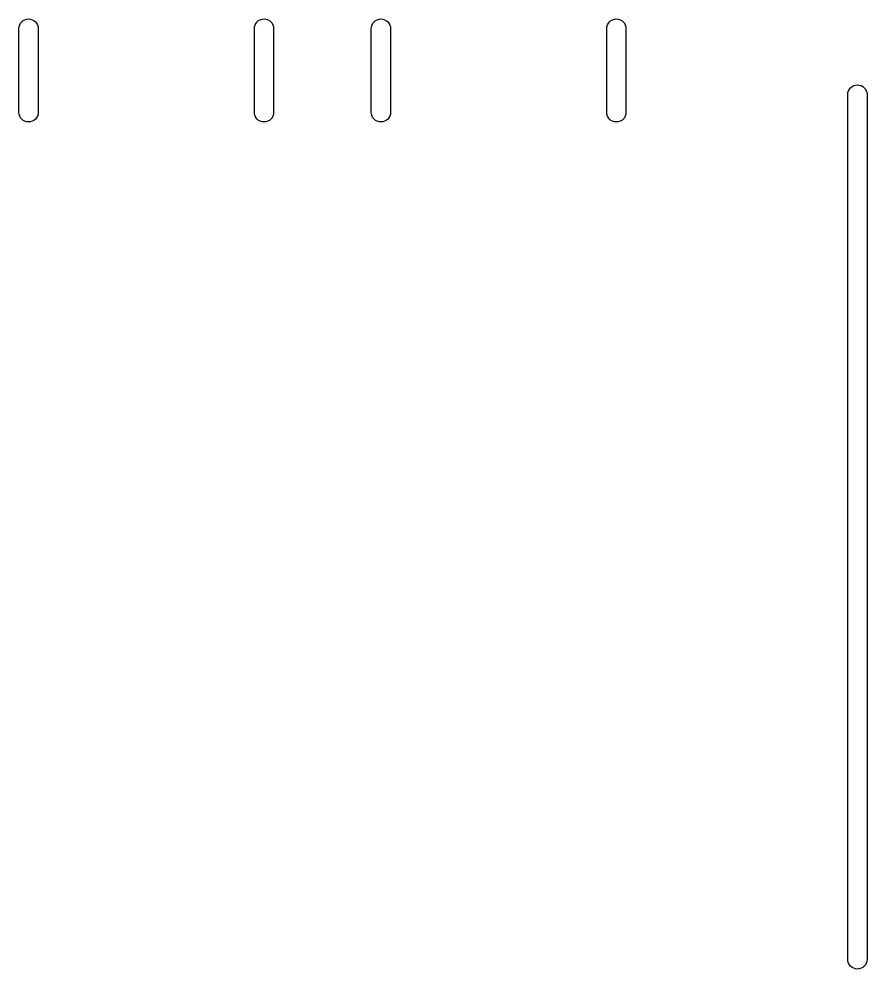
# Model space of a CAD drawing. Extents: x -1.2 to 49.3, y 2.3 to 45.6.
# Drawn here: x 11.8 to 17.1, y 4.49 to 10.42 of the extents above; entities that cross this region are included whole.
import ezdxf

# ---------------------------------------------------------------- set-up
doc = ezdxf.new("R2010")
doc.units = 0
doc.layers.add('BLACK', color=7, linetype='CONTINUOUS')

msp = doc.modelspace()

# ---------------------------------------------------------------- linework, layer by layer
at = {"layer": 'BLACK', "linetype": 'CONTINUOUS'}
for p, q in [((11.8059, 10.373), (11.8093, 10.3843)), ((11.8093, 10.3843), (11.8149, 10.3947)), ((11.8149, 10.3947), (11.8224, 10.4039)), ((11.8224, 10.4039), (11.8315, 10.4114)), ((11.8315, 10.4114), (11.8419, 10.417)), ((11.8419, 10.417), (11.8532, 10.4204)), ((11.8532, 10.4204), (11.865, 10.4215)), ((11.865, 10.4215), (11.8768, 10.4204)), ((11.8768, 10.4204), (11.8881, 10.417)), ((11.8881, 10.417), (11.8985, 10.4114)), ((11.8985, 10.4114), (11.9076, 10.4039)), ((11.9076, 10.4039), (11.9151, 10.3947)), ((11.9151, 10.3947), (11.9207, 10.3843)), ((11.9207, 10.3843), (11.9241, 10.373)), ((13.2759, 10.373), (13.2793, 10.3843)), ((13.2793, 10.3843), (13.2849, 10.3947)), ((13.2849, 10.3947), (13.2924, 10.4039)), ((13.2924, 10.4039), (13.3015, 10.4114)), ((13.3015, 10.4114), (13.3119, 10.417)), ((13.3119, 10.417), (13.3232, 10.4204)), ((13.3232, 10.4204), (13.335, 10.4215)), ((13.335, 10.4215), (13.3468, 10.4204)), ((13.3468, 10.4204), (13.3581, 10.417)), ((13.3581, 10.417), (13.3685, 10.4114)), ((13.3685, 10.4114), (13.3776, 10.4039)), ((13.3776, 10.4039), (13.3851, 10.3947)), ((13.3851, 10.3947), (13.3907, 10.3843)), ((13.3907, 10.3843), (13.3941, 10.373)), ((14.0059, 10.373), (14.0093, 10.3843)), ((14.0093, 10.3843), (14.0149, 10.3947)), ((14.0149, 10.3947), (14.0224, 10.4039)), ((14.0224, 10.4039), (14.0315, 10.4114)), ((14.0315, 10.4114), (14.0419, 10.417)), ((14.0419, 10.417), (14.0532, 10.4204)), ((14.0532, 10.4204), (14.065, 10.4215)), ((14.065, 10.4215), (14.0768, 10.4204)), ((14.0768, 10.4204), (14.0881, 10.417)), ((14.0881, 10.417), (14.0985, 10.4114)), ((14.0985, 10.4114), (14.1076, 10.4039)), ((14.1076, 10.4039), (14.1151, 10.3947)), ((14.1151, 10.3947), (14.1207, 10.3843)), ((14.1207, 10.3843), (14.1241, 10.373)), ((15.4759, 10.373), (15.4793, 10.3843)), ((15.4793, 10.3843), (15.4849, 10.3947)), ((15.4849, 10.3947), (15.4924, 10.4039)), ((15.4924, 10.4039), (15.5015, 10.4114)), ((15.5015, 10.4114), (15.5119, 10.417)), ((15.5119, 10.417), (15.5232, 10.4204)), ((15.5232, 10.4204), (15.535, 10.4215)), ((15.535, 10.4215), (15.5468, 10.4204)), ((15.5468, 10.4204), (15.5581, 10.417)), ((15.5581, 10.417), (15.5685, 10.4114)), ((15.5685, 10.4114), (15.5776, 10.4039)), ((15.5776, 10.4039), (15.5851, 10.3947)), ((15.5851, 10.3947), (15.5907, 10.3843)), ((15.5907, 10.3843), (15.5941, 10.373)), ((11.805, 10.3642), (11.8059, 10.373)), ((11.805, 9.8358), (11.805, 10.3642)), ((11.9241, 10.373), (11.925, 10.3642)), ((11.925, 10.3642), (11.925, 9.8358)), ((13.275, 10.3642), (13.2759, 10.373)), ((13.275, 9.8358), (13.275, 10.3642)), ((13.3941, 10.373), (13.395, 10.3642)), ((13.395, 10.3642), (13.395, 9.8358)), ((14.005, 10.3642), (14.0059, 10.373)), ((14.005, 9.8358), (14.005, 10.3642)), ((14.1241, 10.373), (14.125, 10.3642)), ((14.125, 10.3642), (14.125, 9.8358)), ((15.475, 10.3642), (15.4759, 10.373)), ((15.475, 9.8358), (15.475, 10.3642)), ((15.5941, 10.373), (15.595, 10.3642)), ((15.595, 10.3642), (15.595, 9.8358)), ((16.9809, 9.96176), (16.9843, 9.97307)), ((16.9843, 9.97307), (16.9899, 9.98349)), ((16.9899, 9.98349), (16.9974, 9.99263)), ((16.9974, 9.99263), (17.0065, 10.0001)), ((17.0065, 10.0001), (17.0169, 10.0057)), ((17.0169, 10.0057), (17.0282, 10.0091)), ((17.0282, 10.0091), (17.04, 10.0103)), ((17.04, 10.0103), (17.0518, 10.0091)), ((17.0518, 10.0091), (17.0631, 10.0057)), ((17.0631, 10.0057), (17.0735, 10.0001)), ((17.0735, 10.0001), (17.0826, 9.99263)), ((17.0826, 9.99263), (17.0901, 9.98349)), ((17.0901, 9.98349), (17.0957, 9.97307)), ((17.0957, 9.97307), (17.0991, 9.96176)), ((16.98, 9.95295), (16.9809, 9.96176)), ((16.98, 8.00295), (16.98, 9.95295)), ((17.0991, 9.96176), (17.1, 9.95295)), ((17.1, 9.95295), (17.1, 4.54705)), ((11.8059, 9.82699), (11.805, 9.8358)), ((11.8093, 9.81568), (11.8059, 9.82699)), ((11.8149, 9.80525), (11.8093, 9.81568)), ((11.8224, 9.79612), (11.8149, 9.80525)), ((11.8315, 9.78862), (11.8224, 9.79612)), ((11.8419, 9.78305), (11.8315, 9.78862)), ((11.8985, 9.78862), (11.8881, 9.78305)), ((11.9076, 9.79612), (11.8985, 9.78862)), ((11.9151, 9.80525), (11.9076, 9.79612)), ((11.9207, 9.81568), (11.9151, 9.80525)), ((11.9241, 9.82699), (11.9207, 9.81568)), ((11.925, 9.8358), (11.9241, 9.82699)), ((13.2759, 9.82699), (13.275, 9.8358)), ((13.2793, 9.81568), (13.2759, 9.82699)), ((13.2849, 9.80525), (13.2793, 9.81568)), ((13.2924, 9.79612), (13.2849, 9.80525)), ((13.3015, 9.78862), (13.2924, 9.79612)), ((13.3119, 9.78305), (13.3015, 9.78862)), ((13.3685, 9.78862), (13.3581, 9.78305)), ((13.3776, 9.79612), (13.3685, 9.78862)), ((13.3851, 9.80525), (13.3776, 9.79612)), ((13.3907, 9.81568), (13.3851, 9.80525)), ((13.3941, 9.82699), (13.3907, 9.81568)), ((13.395, 9.8358), (13.3941, 9.82699)), ((14.0059, 9.82699), (14.005, 9.8358)), ((14.0093, 9.81568), (14.0059, 9.82699)), ((14.0149, 9.80525), (14.0093, 9.81568)), ((14.0224, 9.79612), (14.0149, 9.80525)), ((14.0315, 9.78862), (14.0224, 9.79612)), ((14.0419, 9.78305), (14.0315, 9.78862)), ((14.0985, 9.78862), (14.0881, 9.78305)), ((14.1076, 9.79612), (14.0985, 9.78862)), ((14.1151, 9.80525), (14.1076, 9.79612)), ((14.1207, 9.81568), (14.1151, 9.80525)), ((14.1241, 9.82699), (14.1207, 9.81568)), ((14.125, 9.8358), (14.1241, 9.82699)), ((15.4759, 9.82699), (15.475, 9.8358)), ((15.4793, 9.81568), (15.4759, 9.82699)), ((15.4849, 9.80525), (15.4793, 9.81568)), ((15.4924, 9.79612), (15.4849, 9.80525)), ((15.5015, 9.78862), (15.4924, 9.79612)), ((15.5119, 9.78305), (15.5015, 9.78862)), ((15.5685, 9.78862), (15.5581, 9.78305)), ((15.5776, 9.79612), (15.5685, 9.78862)), ((15.5851, 9.80525), (15.5776, 9.79612)), ((15.5907, 9.81568), (15.5851, 9.80525)), ((15.5941, 9.82699), (15.5907, 9.81568)), ((15.595, 9.8358), (15.5941, 9.82699)), ((11.8532, 9.77962), (11.8419, 9.78305)), ((11.865, 9.77846), (11.8532, 9.77962)), ((11.8768, 9.77962), (11.865, 9.77846)), ((11.8881, 9.78305), (11.8768, 9.77962)), ((13.3232, 9.77962), (13.3119, 9.78305)), ((13.335, 9.77846), (13.3232, 9.77962)), ((13.3468, 9.77962), (13.335, 9.77846)), ((13.3581, 9.78305), (13.3468, 9.77962)), ((14.0532, 9.77962), (14.0419, 9.78305)), ((14.065, 9.77846), (14.0532, 9.77962)), ((14.0768, 9.77962), (14.065, 9.77846)), ((14.0881, 9.78305), (14.0768, 9.77962)), ((15.5232, 9.77962), (15.5119, 9.78305)), ((15.535, 9.77846), (15.5232, 9.77962)), ((15.5468, 9.77962), (15.535, 9.77846)), ((15.5581, 9.78305), (15.5468, 9.77962)), ((16.98, 4.54705), (16.98, 8.00295)), ((16.98, 8.00295), (16.98, 8.00295)), ((16.9809, 4.53824), (16.98, 4.54705)), ((16.9843, 4.52693), (16.9809, 4.53824)), ((16.9899, 4.5165), (16.9843, 4.52693)), ((16.9974, 4.50737), (16.9899, 4.5165)), ((17.0901, 4.5165), (17.0826, 4.50737)), ((17.0957, 4.52693), (17.0901, 4.5165)), ((17.0991, 4.53824), (17.0957, 4.52693)), ((17.1, 4.54705), (17.0991, 4.53824)), ((17.0065, 4.49987), (16.9974, 4.50737)), ((17.0169, 4.4943), (17.0065, 4.49987)), ((17.0282, 4.49087), (17.0169, 4.4943)), ((17.04, 4.48971), (17.0282, 4.49087)), ((17.0518, 4.49087), (17.04, 4.48971)), ((17.0631, 4.4943), (17.0518, 4.49087)), ((17.0735, 4.49987), (17.0631, 4.4943)), ((17.0826, 4.50737), (17.0735, 4.49987))]:
    msp.add_line(p, q, dxfattribs=at)

doc.saveas('drawing.dxf')
